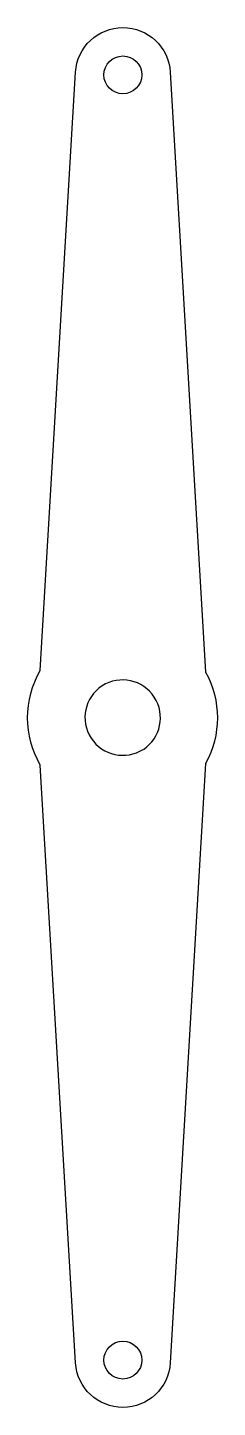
# Model space of a CAD drawing. Header units: millimetres. Extents: x -25 to 25, y -182 to 183.
import ezdxf

# ---------------------------------------------------------------- set-up
doc = ezdxf.new("R2010")
doc.units = ezdxf.units.MM
doc.layers.get('0').update_dxf_attribs({"linetype": 'CONTINUOUS'})

msp = doc.modelspace()

# ---------------------------------------------------------------- linework, layer by layer
msp.add_lwpolyline([(12.67, -170.14, -0.942905), (-12.29, -170.14), (-21.58, -12.18, -0.267441), (-21.59, 12.77), (-12.29, 170.89, -0.942905), (12.67, 170.89), (22, 12.33, -0.256528), (21.99, -11.74)], format="xyb", close=True)
for centre in [(0.19, 170.16), (0.19, -169.4)]:
    msp.add_circle(centre, 5)
for centre, start, end in [((0.19, 0.38), 123.3293, 302.564), ((0.08, 0.3), -56.6707, 122.564)]:
    msp.add_arc(centre, 10, start, end)

doc.saveas('drawing.dxf')
